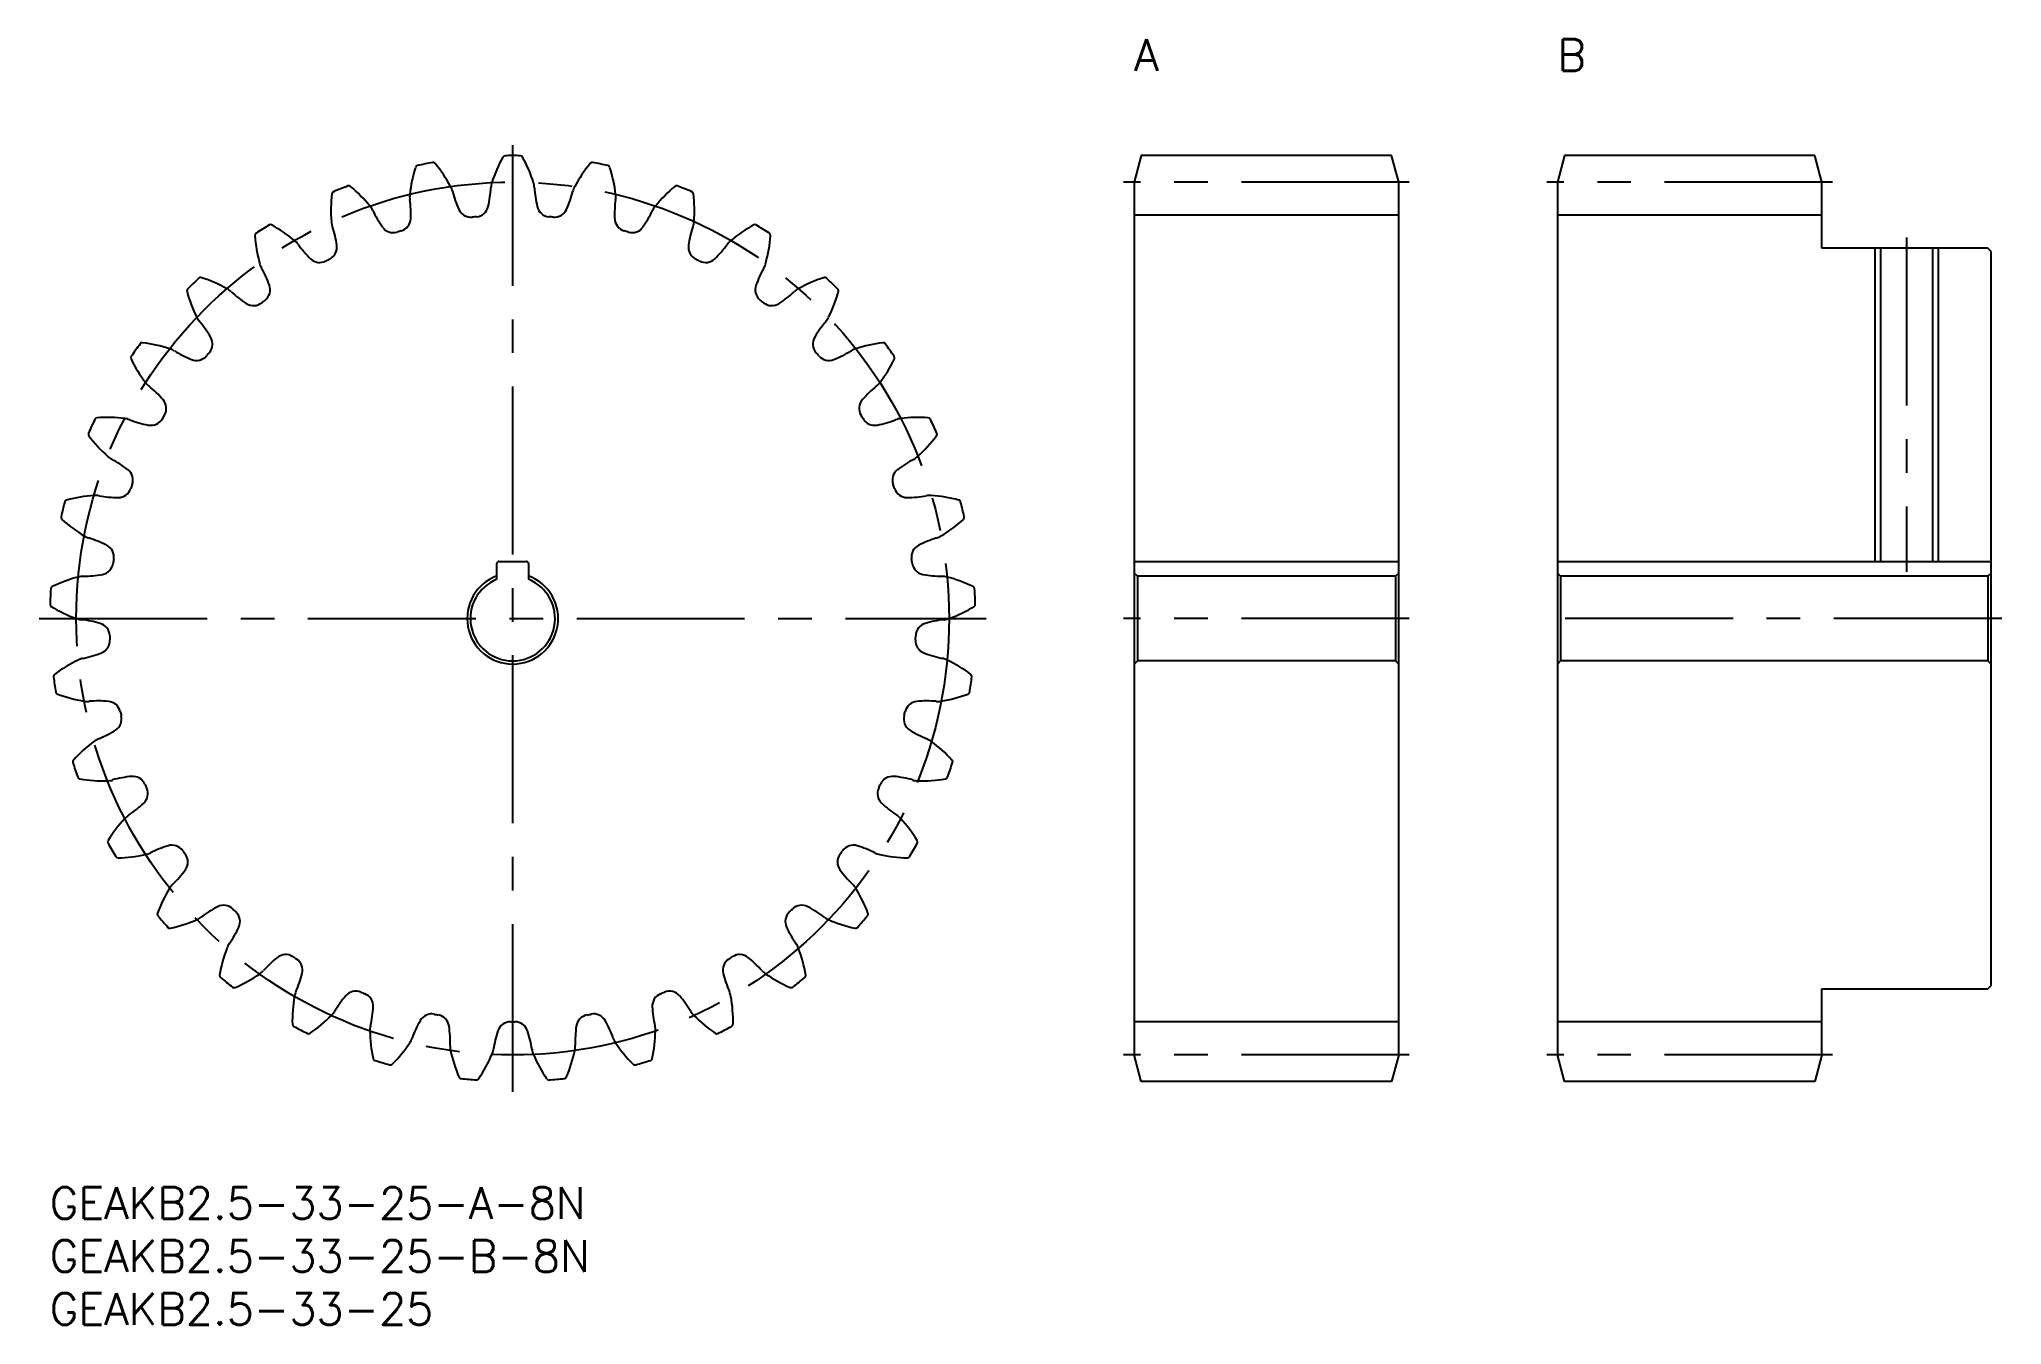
# Model space of a CAD drawing. Extents: x -1 to 184, y -13 to 108.
import ezdxf

# ---------------------------------------------------------------- set-up
doc = ezdxf.new("R2010")
doc.units = 0
doc.header["$LTSCALE"] = 0.5
doc.linetypes.add('CENTER', pattern=[50.8, 31.75, -6.35, 6.35, -6.35])
for name, color, linetype in [('MSM_CENTER', 1, 'CENTER'), ('MSM_CONTINUOUS', 7, 'CONTINUOUS'), ('MSM_NARROW', 5, 'CONTINUOUS'), ('MSM_PART_NUMBER', 7, 'CONTINUOUS')]:
    doc.layers.add(name, color=color, linetype=linetype)
doc.styles.get("Standard").update_dxf_attribs({"font": 'txt.shx', "height": 1, "bigfont": 'bigfont.shx'})

# ---------------------------------------------------------------- blocks, each defined once
blk = doc.blocks.new('*U2')
at = {"layer": 'MSM_PART_NUMBER'}
blk.add_text('GEAKB2.5-33-25-A-8N', height=3, dxfattribs=at).set_placement((0, -3))
blk = doc.blocks.new('*U3')
at = {"layer": 'MSM_PART_NUMBER'}
blk.add_text('GEAKB2.5-33-25-B-8N', height=3, dxfattribs=at).set_placement((0, -8))
blk = doc.blocks.new('*U4')
at = {"layer": 'MSM_PART_NUMBER'}
blk.add_text('GEAKB2.5-33-25', height=3, dxfattribs=at).set_placement((0, -13))
blk = doc.blocks.new('*U5')
at = {"layer": 'MSM_PART_NUMBER'}
blk.add_text('A', height=3, dxfattribs=at).set_placement((102.5, 105.5))
blk = doc.blocks.new('*U6')
at = {"layer": 'MSM_PART_NUMBER'}
blk.add_text('B', height=3, dxfattribs=at).set_placement((142.5, 105.5))

msp = doc.modelspace()

# ---------------------------------------------------------------- linework, layer by layer
at = {"layer": 'MSM_CENTER'}
for p, q in [((43.75, 9), (43.75, 98.5)), ((128.5, 95), (101.5, 95)), ((168.5, 95), (141.5, 95)), ((175.5, 89.75), (175.5, 58.15)), ((-1, 53.75), (88.5, 53.75)), ((128.5, 53.75), (101.5, 53.75)), ((184.5, 53.75), (141.5, 53.75)), ((128.5, 12.5), (101.5, 12.5)), ((168.5, 12.5), (141.5, 12.5))]:
    msp.add_line(p, q, dxfattribs=at)
msp.add_circle((43.75, 53.75), 41.25, dxfattribs=at)
at = {"layer": 'MSM_CONTINUOUS'}
for p, q in [((103.17, 97.5), (102.5, 95)), ((126.83, 97.5), (103.17, 97.5)), ((127.5, 95), (126.83, 97.5)), ((143.17, 97.5), (142.5, 95)), ((166.83, 97.5), (143.17, 97.5)), ((167.5, 95), (166.83, 97.5)), ((102.5, 95), (102.5, 12.5)), ((127.5, 12.5), (127.5, 95)), ((142.5, 95), (142.5, 12.5)), ((167.5, 88.75), (167.5, 95)), ((127.5, 91.87), (102.5, 91.87)), ((167.5, 91.87), (142.5, 91.87)), ((183.2, 88.75), (167.5, 88.75)), ((173.04, 88.75), (173.04, 59.15)), ((177.96, 88.75), (177.96, 59.15)), ((183.5, 88.45), (183.2, 88.75)), ((183.5, 19.05), (183.5, 88.45)), ((42.25, 57.46), (42.25, 58.95)), ((42.45, 59.15), (45.05, 59.15)), ((45.25, 58.95), (45.25, 57.46)), ((102.5, 59.15), (127.5, 59.15)), ((102.8, 57.75), (102.5, 58.05)), ((102.8, 57.75), (102.8, 49.75)), ((127.2, 57.75), (102.8, 57.75)), ((127.5, 58.05), (127.2, 57.75)), ((127.2, 57.75), (127.2, 49.75)), ((142.5, 59.15), (183.5, 59.15)), ((142.8, 57.75), (142.5, 58.05)), ((142.8, 57.75), (142.8, 49.75)), ((183.2, 57.75), (142.8, 57.75)), ((183.5, 58.05), (183.2, 57.75)), ((183.2, 57.75), (183.2, 49.75)), ((102.8, 49.75), (102.5, 49.45)), ((127.2, 49.75), (102.8, 49.75)), ((127.5, 49.45), (127.2, 49.75)), ((142.8, 49.75), (142.5, 49.45)), ((183.2, 49.75), (142.8, 49.75)), ((183.5, 49.45), (183.2, 49.75)), ((167.5, 12.5), (167.5, 18.75)), ((167.5, 18.75), (183.2, 18.75)), ((183.2, 18.75), (183.5, 19.05)), ((127.5, 15.62), (102.5, 15.62)), ((167.5, 15.62), (142.5, 15.62)), ((103.17, 10), (102.5, 12.5)), ((127.5, 12.5), (126.83, 10)), ((143.17, 10), (142.5, 12.5)), ((167.5, 12.5), (166.83, 10)), ((126.83, 10), (103.17, 10)), ((166.83, 10), (143.17, 10))]:
    msp.add_line(p, q, dxfattribs=at)
for centre, radius, start, end in [((34.81, 96.32), 0.25, 101.86, 162.2535), ((43.75, 53.75), 43.75, 99.9582, 101.86), ((36.23, 96.59), 0.25, 39.5646, 99.9582), ((26.24, 88.35), 13.2, 28.1818, 39.5646), ((54.39, 91.03), 13.2, 151.3444, 162.7273), ((43.03, 97.24), 0.25, 90.9509, 151.3444), ((43.75, 53.75), 43.75, 89.0491, 90.9509), ((44.47, 97.24), 0.25, 28.6556, 89.0491), ((33.11, 91.03), 13.2, 17.2727, 28.6556), ((61.26, 88.35), 13.2, 140.4354, 151.8182), ((51.27, 96.59), 0.25, 80.0418, 140.4354), ((43.75, 53.75), 43.75, 78.14, 80.0418), ((52.69, 96.32), 0.25, 17.7465, 78.14), ((43.75, 53.75), 43.75, 110.8673, 112.7691), ((28.26, 94.4), 0.25, 50.4738, 110.8673), ((47.14, 92.37), 13.2, 162.2535, 173.6364), ((43.75, 94.34), 2.06, 162.7273, 176.3499), ((43.75, 94.34), 2.06, 3.6501, 17.2727), ((40.36, 92.37), 13.2, 6.3636, 17.7465), ((59.24, 94.4), 0.25, 69.1327, 129.5263), ((43.75, 53.75), 43.75, 67.2309, 69.1327), ((39.77, 92.32), 13.2, 173.1626, 184.5455), ((26.91, 93.86), 0.25, 112.7691, 173.1626), ((20.01, 84.41), 13.2, 39.0909, 50.4737), ((36.07, 93.61), 2.06, 173.6364, 187.259), ((23.12, 91.97), 11, 357.7736, 7.2187), ((36.07, 93.61), 2.06, 14.5592, 28.1818), ((48.7, 96.9), 11, 194.5995, 204.0445), ((30.72, 95.18), 11, 346.8646, 356.3096), ((56.78, 95.18), 11, 183.6904, 193.1354), ((38.8, 96.9), 11, 335.9555, 345.4005), ((51.43, 93.61), 2.06, 151.8182, 165.4408), ((64.38, 91.97), 11, 172.7813, 182.2264), ((51.43, 93.61), 2.06, 352.741, 6.3636), ((67.49, 84.41), 13.2, 129.5263, 140.9091), ((60.59, 93.86), 0.25, 6.8374, 67.2309), ((47.73, 92.32), 13.2, 355.4545, 6.8374), ((43.75, 53.75), 43.75, 121.7764, 123.6782), ((20.84, 90.73), 0.25, 61.3828, 121.7764), ((14.64, 79.36), 13.2, 50, 61.3828), ((28.66, 91.44), 2.06, 184.5455, 198.168), ((28.66, 91.44), 2.06, 25.4683, 39.0909), ((40.45, 97.06), 11, 205.5086, 214.9536), ((32.86, 91.59), 1.25, 286.0578, 357.7736), ((39.8, 92.93), 1.25, 204.0445, 275.7604), ((43.75, 53.75), 38.13, 95.1487, 95.7604), ((40.22, 92.97), 1.25, 275.1487, 346.8646), ((47.28, 92.97), 1.25, 193.1354, 264.8513), ((43.75, 53.75), 38.13, 84.2396, 84.8513), ((47.7, 92.93), 1.25, 264.2397, 335.9555), ((54.64, 91.59), 1.25, 182.2264, 253.9422), ((47.05, 97.06), 11, 325.0464, 334.4914), ((58.84, 91.44), 2.06, 140.9091, 154.5317), ((58.84, 91.44), 2.06, 341.832, 355.4545), ((72.86, 79.36), 13.2, 118.6172, 130), ((66.66, 90.73), 0.25, 58.2236, 118.6172), ((43.75, 53.75), 43.75, 56.3218, 58.2236), ((19.63, 89.95), 0.25, 123.6782, 184.0717), ((32.55, 90.87), 13.2, 184.0717, 195.4545), ((21.8, 87.9), 2.06, 36.3774, 50), ((32.31, 95.65), 11, 216.4177, 225.8627), ((16.26, 87.37), 11, 8.6827, 18.1278), ((32.46, 91.47), 1.25, 214.9536, 286.6694), ((43.75, 53.75), 38.12, 106.0578, 106.6694), ((43.75, 53.75), 38.13, 73.3306, 73.9422), ((55.04, 91.47), 1.25, 253.3306, 325.0464), ((71.24, 87.37), 11, 161.8722, 171.3173), ((55.19, 95.65), 11, 314.1373, 323.5823), ((65.7, 87.9), 2.06, 130, 143.6226), ((54.95, 90.87), 13.2, 344.5455, 355.9283), ((67.87, 89.95), 0.25, 355.9283, 56.3218), ((21.8, 87.9), 2.06, 195.4545, 209.0771), ((25.52, 88.65), 1.25, 225.8627, 297.5785), ((43.75, 53.75), 38.12, 116.9669, 117.5785), ((25.89, 88.84), 1.25, 296.9669, 8.6827), ((61.61, 88.84), 1.25, 171.3173, 243.0331), ((43.75, 53.75), 38.12, 62.4215, 63.0331), ((61.98, 88.65), 1.25, 242.4215, 314.1373), ((65.7, 87.9), 2.06, 330.9229, 344.5455), ((43.75, 53.75), 43.75, 132.6855, 134.5873), ((14.26, 85.73), 0.25, 72.2919, 132.6855), ((10.32, 73.39), 13.2, 60.9091, 72.2919), ((10.39, 81.56), 11, 19.5918, 29.0369), ((77.11, 81.56), 11, 150.9631, 160.4082), ((77.18, 73.39), 13.2, 107.7081, 119.0909), ((73.24, 85.73), 0.25, 47.3145, 107.7081), ((43.75, 53.75), 43.75, 45.4127, 47.3145), ((13.21, 84.73), 0.25, 134.5873, 194.9808), ((25.72, 88.08), 13.2, 194.9808, 206.3636), ((15.74, 83.13), 2.06, 47.2865, 60.9091), ((24.59, 92.73), 11, 227.3268, 236.7718), ((19.25, 84.57), 1.25, 236.7718, 308.4876), ((43.75, 53.75), 38.13, 127.876, 128.4876), ((19.58, 84.83), 1.25, 307.876, 19.5918), ((67.92, 84.83), 1.25, 160.4082, 232.124), ((43.75, 53.75), 38.12, 51.5124, 52.124), ((68.25, 84.57), 1.25, 231.5124, 303.2282), ((62.91, 92.73), 11, 303.2282, 312.6732), ((71.76, 83.13), 2.06, 119.0909, 132.7135), ((61.78, 88.08), 13.2, 333.6364, 345.0192), ((74.29, 84.73), 0.25, 345.0192, 45.4127), ((15.74, 83.13), 2.06, 206.3636, 219.9862), ((5.73, 74.74), 11, 30.5009, 39.9459), ((81.77, 74.74), 11, 140.0541, 149.4991), ((71.76, 83.13), 2.06, 320.0138, 333.6364), ((8.74, 79.57), 0.25, 83.201, 143.5946), ((7.21, 66.71), 13.2, 71.8182, 83.201), ((14.13, 79.69), 1.25, 318.7851, 30.5009), ((73.37, 79.69), 1.25, 149.4991, 221.2149), ((80.29, 66.71), 13.2, 96.799, 108.1818), ((78.76, 79.57), 0.25, 36.4054, 96.799), ((7.9, 78.39), 0.25, 145.4964, 205.8899), ((19.55, 84.05), 13.2, 205.8899, 217.2727), ((43.75, 53.75), 43.75, 143.5946, 145.4964), ((10.68, 77.3), 2.06, 58.1956, 71.8182), ((17.56, 88.4), 11, 238.2359, 247.6809), ((13.86, 79.38), 1.25, 247.6809, 319.3967), ((43.75, 53.75), 38.13, 138.7851, 139.3967), ((43.75, 53.75), 38.13, 40.6033, 41.2149), ((73.64, 79.38), 1.25, 220.6033, 292.3191), ((69.94, 88.4), 11, 292.3191, 301.7641), ((76.82, 77.3), 2.06, 108.1818, 121.8044), ((67.95, 84.05), 13.2, 322.7273, 334.1101), ((43.75, 53.75), 43.75, 34.5036, 36.4054), ((79.6, 78.39), 0.25, 334.1101, 34.5036), ((10.68, 77.3), 2.06, 217.2727, 230.8953), ((2.44, 67.17), 11, 41.41, 50.855), ((9.76, 73.62), 1.25, 329.6942, 41.41), ((77.74, 73.62), 1.25, 138.59, 210.3058), ((85.06, 67.17), 11, 129.145, 138.59), ((76.82, 77.3), 2.06, 309.1047, 322.7273), ((43.75, 53.75), 43.75, 154.5036, 156.4054), ((4.49, 72.47), 0.25, 94.11, 154.5036), ((5.41, 59.56), 13.2, 82.7273, 94.1101), ((6.83, 70.61), 2.06, 69.1047, 82.7273), ((11.47, 82.81), 11, 249.145, 258.59), ((9.55, 73.26), 1.25, 258.59, 330.3058), ((43.75, 53.75), 38.12, 149.6942, 150.3058), ((43.75, 53.75), 38.12, 29.6942, 30.3058), ((77.95, 73.26), 1.25, 209.6942, 281.41), ((76.03, 82.81), 11, 281.41, 290.855), ((80.67, 70.61), 2.06, 97.2727, 110.8953), ((82.09, 59.56), 13.2, 85.8899, 97.2727), ((83.01, 72.47), 0.25, 25.4964, 85.8899), ((43.75, 53.75), 43.75, 23.5946, 25.4964), ((3.89, 71.16), 0.25, 156.4054, 216.799), ((14.26, 78.92), 13.2, 216.799, 228.1818), ((73.24, 78.92), 13.2, 311.8182, 323.201), ((83.61, 71.16), 0.25, 323.201, 23.5946), ((6.83, 70.61), 2.06, 228.1818, 241.8044), ((0.65, 59.11), 11, 52.3191, 61.7641), ((86.85, 59.11), 11, 118.2359, 127.6809), ((80.67, 70.61), 2.06, 298.1956, 311.8182), ((6.61, 66.83), 1.25, 340.6033, 52.3191), ((80.89, 66.83), 1.25, 127.6809, 199.3967), ((1.65, 64.71), 0.25, 105.0192, 165.4127), ((5.01, 52.2), 13.2, 93.6364, 105.0192), ((4.3, 63.32), 2.06, 80.0138, 93.6364), ((6.56, 76.18), 11, 260.0541, 269.4991), ((6.47, 66.43), 1.25, 269.4991, 341.2149), ((43.75, 53.75), 38.12, 160.6033, 161.2149), ((43.75, 53.75), 38.13, 18.7851, 19.3967), ((81.03, 66.43), 1.25, 198.7851, 270.5009), ((80.94, 76.18), 11, 270.5009, 279.9459), ((83.2, 63.32), 2.06, 86.3636, 99.9862), ((82.49, 52.2), 13.2, 74.9808, 86.3636), ((85.85, 64.71), 0.25, 14.5873, 74.9808), ((1.31, 63.3), 0.25, 167.3145, 227.7081), ((43.75, 53.75), 43.75, 165.4127, 167.3145), ((10.03, 72.88), 13.2, 227.7081, 239.0909), ((77.47, 72.88), 13.2, 300.9091, 312.2919), ((43.75, 53.75), 43.75, 12.6855, 14.5873), ((86.19, 63.3), 0.25, 312.2919, 12.6855), ((4.3, 63.32), 2.06, 239.0909, 252.7135), ((0.41, 50.86), 11, 63.2282, 72.6732), ((87.09, 50.86), 11, 107.3268, 116.7718), ((83.2, 63.32), 2.06, 287.2865, 300.9091), ((4.81, 59.56), 1.25, 351.5124, 63.2282), ((43.75, 53.75), 38.13, 171.5124, 172.124), ((82.69, 59.56), 1.25, 116.7718, 188.4876), ((43.75, 53.75), 38.12, 7.876, 8.4876), ((6, 44.89), 13.2, 104.5455, 115.9283), ((3.2, 55.68), 2.06, 90.9229, 104.5455), ((2.98, 68.74), 11, 270.9631, 280.4082), ((4.75, 59.15), 1.25, 280.4082, 352.124), ((43.75, 53.75), 4.3, 110.4162, 69.5838), ((42.45, 58.95), 0.2, 90, 180), ((45.05, 58.95), 0.2, 0, 90), ((82.75, 59.15), 1.25, 187.876, 259.5918), ((84.52, 68.74), 11, 259.5918, 269.0369), ((84.3, 55.68), 2.06, 75.4545, 89.0771), ((81.5, 44.89), 13.2, 64.0717, 75.4545), ((43.75, 53.75), 43.75, 176.3218, 178.2236), ((0.34, 56.54), 0.25, 115.9283, 176.3218), ((43.75, 53.75), 4, 112.0243, 67.9757), ((87.16, 56.54), 0.25, 3.6782, 64.0717), ((43.75, 53.75), 43.75, 1.7764, 3.6782), ((0.27, 55.1), 0.25, 178.2236, 238.6172), ((7.01, 66.15), 13.2, 238.6172, 250), ((80.49, 66.15), 13.2, 290, 301.3828), ((87.23, 55.1), 0.25, 301.3828, 1.7764), ((3.2, 55.68), 2.06, 250, 263.6226), ((1.75, 42.71), 11, 74.1373, 83.5823), ((4.41, 52.09), 1.25, 2.4215, 74.1373), ((43.75, 53.75), 38.12, 182.4215, 183.0331), ((43.75, 53.75), 38.13, 356.9669, 357.5785), ((83.09, 52.09), 1.25, 105.8627, 177.5785), ((85.75, 42.71), 11, 96.4177, 105.8627), ((84.3, 55.68), 2.06, 276.3774, 290), ((0.89, 60.75), 11, 281.8722, 291.3173), ((4.43, 51.67), 1.25, 291.3173, 3.0331), ((83.07, 51.67), 1.25, 176.9669, 248.6827), ((86.61, 60.75), 11, 248.6827, 258.1278), ((0.6, 48.27), 0.25, 126.8374, 187.2309), ((43.75, 53.75), 43.75, 187.2309, 189.1327), ((8.36, 37.91), 13.2, 115.4545, 126.8374), ((3.57, 47.97), 2.06, 101.832, 115.4545), ((83.93, 47.97), 2.06, 64.5455, 78.168), ((79.14, 37.91), 13.2, 53.1626, 64.5455), ((43.75, 53.75), 43.75, 350.8673, 352.7691), ((86.9, 48.27), 0.25, 352.7691, 53.1626), ((0.8, 46.85), 0.25, 189.1327, 249.5263), ((5.33, 58.98), 13.2, 249.5263, 260.9091), ((82.17, 58.98), 13.2, 279.0909, 290.4737), ((86.7, 46.85), 0.25, 290.4738, 350.8673), ((3.57, 47.97), 2.06, 260.9091, 274.5317), ((4.59, 34.96), 11, 85.0464, 94.4914), ((5.44, 44.67), 1.25, 13.3306, 85.0464), ((5.54, 44.26), 1.25, 302.2264, 13.9422), ((43.75, 53.75), 38.12, 193.3306, 193.9422), ((81.96, 44.26), 1.25, 166.0578, 237.7736), ((43.75, 53.75), 38.12, 346.0578, 346.6694), ((82.06, 44.67), 1.25, 94.9536, 166.6694), ((82.91, 34.96), 11, 85.5086, 94.9536), ((83.93, 47.97), 2.06, 265.4683, 279.0909), ((0.34, 52.51), 11, 292.7813, 302.2264), ((87.16, 52.51), 11, 237.7736, 247.2187), ((12, 31.5), 13.2, 126.3636, 137.7465), ((5.39, 40.47), 2.06, 112.741, 126.3636), ((82.11, 40.47), 2.06, 53.6364, 67.259), ((75.5, 31.5), 13.2, 42.2535, 53.6364), ((2.41, 40.21), 0.25, 137.7465, 198.14), ((43.75, 53.75), 43.75, 198.14, 200.0418), ((43.75, 53.75), 43.75, 339.9582, 341.86), ((85.09, 40.21), 0.25, 341.86, 42.2535), ((2.88, 38.84), 0.25, 200.0418, 260.4354), ((5.04, 51.61), 13.2, 260.4354, 271.8182), ((5.39, 40.47), 2.06, 271.8182, 285.4408), ((8.86, 27.89), 11, 95.9555, 105.4005), ((7.85, 37.58), 1.25, 24.2397, 95.9555), ((8.02, 37.2), 1.25, 313.1354, 24.8513), ((43.75, 53.75), 38.12, 204.2396, 204.8513), ((79.48, 37.2), 1.25, 155.1487, 226.8646), ((43.75, 53.75), 38.12, 335.1487, 335.7604), ((79.65, 37.58), 1.25, 84.0445, 155.7604), ((78.64, 27.89), 11, 74.5995, 84.0445), ((82.11, 40.47), 2.06, 254.5592, 268.1818), ((82.46, 51.61), 13.2, 268.1818, 279.5646), ((84.62, 38.84), 0.25, 279.5646, 339.9582), ((1.35, 44.32), 11, 303.6904, 313.1354), ((86.15, 44.32), 11, 226.8646, 236.3096), ((16.78, 25.89), 13.2, 137.2727, 148.6556), ((8.6, 33.45), 2.06, 123.6501, 137.2727), ((78.9, 33.45), 2.06, 42.7273, 56.3499), ((70.72, 25.89), 13.2, 31.3444, 42.7273), ((5.72, 32.63), 0.25, 148.6556, 209.0491), ((43.75, 53.75), 43.75, 209.0491, 210.9509), ((8.6, 33.45), 2.06, 282.7273, 296.3499), ((14.38, 21.75), 11, 106.8646, 116.3096), ((11.55, 31.08), 1.25, 35.1487, 106.8646), ((43.75, 53.75), 38.12, 215.1487, 215.7604), ((43.75, 53.75), 38.12, 324.2396, 324.8513), ((75.95, 31.08), 1.25, 73.1354, 144.8513), ((73.12, 21.75), 11, 63.6904, 73.1354), ((78.9, 33.45), 2.06, 243.6501, 257.2727), ((43.75, 53.75), 43.75, 329.0491, 330.9509), ((81.78, 32.63), 0.25, 330.9509, 31.3444), ((6.44, 31.38), 0.25, 210.9509, 271.3444), ((6.14, 44.32), 13.2, 271.3444, 282.7273), ((3.91, 36.46), 11, 314.5995, 324.0445), ((11.8, 30.74), 1.25, 324.0445, 35.7604), ((75.7, 30.74), 1.25, 144.2397, 215.9555), ((83.59, 36.46), 11, 215.9555, 225.4005), ((81.36, 44.32), 13.2, 257.2727, 268.6556), ((81.06, 31.38), 0.25, 268.6556, 329.0491), ((22.54, 21.29), 13.2, 148.1818, 159.5646), ((13.07, 27.17), 2.06, 134.5592, 148.1818), ((74.43, 27.17), 2.06, 31.8182, 45.4408), ((64.96, 21.29), 13.2, 20.4354, 31.8182), ((20.97, 16.77), 11, 117.7736, 127.2187), ((16.43, 25.4), 1.25, 46.0578, 117.7736), ((43.75, 53.75), 38.13, 226.0578, 226.6694), ((16.73, 25.11), 1.25, 334.9536, 46.6694), ((70.77, 25.11), 1.25, 133.3306, 205.0464), ((43.75, 53.75), 38.12, 313.3306, 313.9422), ((71.07, 25.4), 1.25, 62.2264, 133.9422), ((66.53, 16.77), 11, 52.7813, 62.2264), ((10.41, 25.81), 0.25, 159.5646, 219.9582), ((43.75, 53.75), 43.75, 219.9582, 221.86), ((11.35, 24.72), 0.25, 221.86, 282.2535), ((8.6, 37.38), 13.2, 282.2535, 293.6364), ((13.07, 27.17), 2.06, 293.6364, 307.259), ((7.9, 29.24), 11, 325.5086, 334.9536), ((79.6, 29.24), 11, 205.0464, 214.4914), ((74.43, 27.17), 2.06, 232.741, 246.3636), ((78.9, 37.38), 13.2, 246.3636, 257.7465), ((76.15, 24.72), 0.25, 257.7465, 318.14), ((43.75, 53.75), 43.75, 318.14, 320.0418), ((77.09, 25.81), 0.25, 320.0418, 20.4354), ((29.07, 17.86), 13.2, 159.0909, 170.4737), ((18.66, 21.84), 2.06, 145.4683, 159.0909), ((68.84, 21.84), 2.06, 20.9091, 34.5317), ((58.43, 17.86), 13.2, 9.5263, 20.9091), ((18.66, 21.84), 2.06, 304.5455, 318.168), ((28.38, 13.13), 11, 128.6827, 138.1278), ((22.29, 20.74), 1.25, 56.9669, 128.6827), ((43.75, 53.75), 38.12, 236.9669, 237.5785), ((22.64, 20.51), 1.25, 345.8627, 57.5785), ((64.86, 20.51), 1.25, 122.4215, 194.1373), ((43.75, 53.75), 38.12, 302.4215, 303.0331), ((65.21, 20.74), 1.25, 51.3173, 123.0331), ((59.12, 13.13), 11, 41.8722, 51.3173), ((68.84, 21.84), 2.06, 221.832, 235.4546), ((16.3, 20.01), 0.25, 170.4737, 230.8673), ((43.75, 53.75), 43.75, 230.8673, 232.7691), ((17.43, 19.12), 0.25, 232.7691, 293.1626), ((12.34, 31.02), 13.2, 293.1626, 304.5455), ((13.18, 22.89), 11, 336.4177, 345.8627), ((74.32, 22.89), 11, 194.1373, 203.5823), ((75.16, 31.02), 13.2, 235.4545, 246.8374), ((70.07, 19.12), 0.25, 246.8374, 307.2309), ((43.75, 53.75), 43.75, 307.2309, 309.1327), ((71.2, 20.01), 0.25, 309.1327, 9.5263), ((36.12, 15.73), 13.2, 170, 181.3828), ((25.15, 17.67), 2.06, 156.3774, 170), ((36.34, 10.95), 11, 139.5918, 149.0369), ((28.92, 17.27), 1.25, 67.876, 139.5918), ((43.75, 53.75), 38.12, 247.876, 248.4876), ((29.31, 17.12), 1.25, 356.7718, 68.4876), ((19.58, 17.67), 11, 347.3268, 356.7718), ((58.19, 17.12), 1.25, 111.5124, 183.2282), ((67.92, 17.67), 11, 183.2282, 192.6732), ((43.75, 53.75), 38.12, 291.5124, 292.124), ((58.58, 17.27), 1.25, 40.4082, 112.124), ((51.16, 10.95), 11, 30.9631, 40.4082), ((62.35, 17.67), 2.06, 10, 23.6226), ((51.38, 15.73), 13.2, 358.6172, 10), ((23.18, 15.42), 0.25, 181.3828, 241.7764), ((43.75, 53.75), 43.75, 241.7764, 243.6782), ((17.21, 25.49), 13.2, 304.0717, 315.4545), ((25.15, 17.67), 2.06, 315.4545, 329.0771), ((32.31, 14.8), 2.06, 167.2865, 180.9091), ((44.58, 10.33), 11, 150.5009, 159.9459), ((36.09, 15.13), 1.25, 78.7851, 150.5009), ((43.75, 53.75), 38.13, 258.7851, 259.3967), ((36.5, 15.05), 1.25, 7.6809, 79.3967), ((26.84, 13.74), 11, 358.2359, 7.6809), ((43.54, 14.38), 1.25, 89.6942, 161.41), ((43.75, 53.75), 38.12, 269.6942, 270.3058), ((43.96, 14.38), 1.25, 18.59, 90.3058), ((60.66, 13.74), 11, 172.3191, 181.7641), ((51, 15.05), 1.25, 100.6033, 172.3191), ((43.75, 53.75), 38.13, 280.6033, 281.2149), ((51.41, 15.13), 1.25, 29.4991, 101.2149), ((42.92, 10.33), 11, 20.0541, 29.4991), ((55.19, 14.8), 2.06, 359.0909, 12.7135), ((62.35, 17.67), 2.06, 210.9229, 224.5455), ((70.29, 25.49), 13.2, 224.5455, 235.9283), ((43.75, 53.75), 43.75, 296.3218, 298.2236), ((64.32, 15.42), 0.25, 298.2236, 358.6172), ((24.46, 14.76), 0.25, 243.6782, 304.0717), ((43.46, 14.98), 13.2, 180.9091, 192.2919), ((23.04, 20.97), 13.2, 314.9808, 326.3636), ((32.31, 14.8), 2.06, 326.3636, 339.9862), ((39.89, 13.34), 2.06, 178.1956, 191.8182), ((39.89, 13.34), 2.06, 337.2727, 350.8953), ((52.78, 11.27), 11, 161.41, 170.855), ((34.72, 11.27), 11, 9.145, 18.59), ((47.61, 13.34), 2.06, 189.1047, 202.7273), ((47.61, 13.34), 2.06, 348.1818, 1.8044), ((55.19, 14.8), 2.06, 200.0138, 213.6364), ((64.46, 20.97), 13.2, 213.6364, 225.0192), ((44.04, 14.98), 13.2, 347.7081, 359.0909), ((63.04, 14.76), 0.25, 235.9283, 296.3218), ((30.8, 12.22), 0.25, 192.2919, 252.6855), ((43.75, 53.75), 43.75, 252.6855, 254.5873), ((32.19, 11.81), 0.25, 254.5873, 314.9808), ((50.8, 15.62), 13.2, 191.8182, 203.201), ((29.61, 17.65), 13.2, 325.8899, 337.2727), ((57.89, 17.65), 13.2, 202.7273, 214.1101), ((36.7, 15.62), 13.2, 336.799, 348.1818), ((55.31, 11.81), 0.25, 225.0192, 285.4127), ((43.75, 53.75), 43.75, 285.4127, 287.3145), ((56.7, 12.22), 0.25, 287.3145, 347.7081), ((38.9, 10.52), 0.25, 203.201, 263.5946), ((43.75, 53.75), 43.75, 263.5946, 265.4964), ((40.33, 10.38), 0.25, 265.4964, 325.8899), ((47.17, 10.38), 0.25, 214.1101, 274.5036), ((43.75, 53.75), 43.75, 274.5036, 276.4054), ((48.6, 10.52), 0.25, 276.4054, 336.799)]:
    msp.add_arc(centre, radius, start, end, dxfattribs=at)
at = {"layer": 'MSM_NARROW'}
for p, q in [((172.5, 88.75), (172.5, 59.15)), ((178.5, 88.75), (178.5, 59.15))]:
    msp.add_line(p, q, dxfattribs=at)

# ---------------------------------------------------------------- block references
at = {"layer": 'MSM_CONTINUOUS'}
for name in ['*U5', '*U6', '*U2', '*U3', '*U4']:
    msp.add_blockref(name, (0, 0), dxfattribs=at)

doc.saveas('drawing.dxf')
